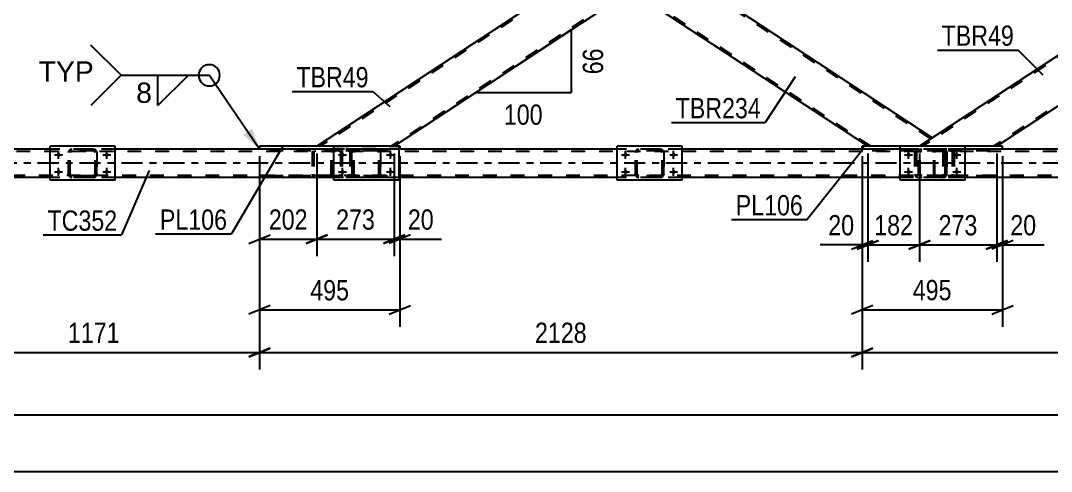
# Model space of a CAD drawing. Header units: millimetres. Extents: x -787 to 402, y -866 to -25.
# Drawn here: x -712.3 to -566.7, y -186.6 to -122.9 of the extents above; entities that cross this region are included whole.
import ezdxf

# ---------------------------------------------------------------- set-up
doc = ezdxf.new("R2010")
doc.units = ezdxf.units.MM
doc.linetypes.add('DXK_LINE_DOT2', pattern=[3.9198, 1.9599, -1.9599])
doc.linetypes.add('DXK_LINE_DOT3', pattern=[5.9187, 2.979, -0.9799, 0.9799, -0.9799])
doc.styles.add('Arial', font='arial.ttf', dxfattribs={"height": 0.2})
doc.styles.add('Arial Narrow', font='ARIALN.TTF', dxfattribs={"height": 0.2})

# ---------------------------------------------------------------- blocks, each defined once
blk = doc.blocks.new('Part-569028579-4536 - 4520')
at = {"color": 7, "linetype": 'DXK_LINE_DOT2'}
for p, q in [((-508.55, -90.46), (-584.87, -140.66)), ((-498.51, -90.46), (-574.82, -140.66)), ((-498.07, -90.46), (-540.93, -118.65)), ((-498.07, -90.46), (-508.99, -90.46)), ((-540.93, -111.47), (-546.38, -115.06)), ((-535.47, -115.06), (-540.93, -118.65)), ((-583.49, -139.47), (-585.3, -140.66)), ((-574.38, -140.66), (-585.3, -140.66))]:
    blk.add_line(p, q, dxfattribs=at)
at = {"color": 2, "linetype": 'Continuous'}
for p, q in [((-508.99, -90.46), (-540.93, -111.47)), ((-498.36, -90.65), (-535.47, -115.06)), ((-583.49, -139.47), (-546.38, -115.06)), ((-540.93, -118.65), (-574.38, -140.66))]:
    blk.add_line(p, q, dxfattribs=at)
blk = doc.blocks.new('Bolt-569028579-16194 - 4520')
at = {"linetype": 'Continuous'}
for points in [[(-586.83, -141.58, -1), (-586.83, -142.14, -1)], [(-580.03, -141.58, -1), (-580.03, -142.14, -1)], [(-586.83, -143.98, -1), (-586.83, -144.54, -1)], [(-580.03, -143.98, -1), (-580.03, -144.54, -1)]]:
    blk.add_hatch(color=1, dxfattribs=at).paths.add_polyline_path(points)
at = {"color": 1, "linetype": 'Continuous'}
for p, q in [((-587.39, -141.86), (-586.27, -141.86)), ((-586.83, -142.42), (-586.83, -141.3)), ((-580.59, -141.86), (-579.47, -141.86)), ((-580.03, -142.42), (-580.03, -141.3)), ((-586.83, -144.82), (-586.83, -143.7)), ((-580.03, -144.82), (-580.03, -143.7)), ((-587.39, -144.26), (-586.27, -144.26)), ((-580.59, -144.26), (-579.47, -144.26))]:
    blk.add_line(p, q, dxfattribs=at)
blk = doc.blocks.new('Part-569028579-4589 - 4520')
at = {"color": 7, "linetype": 'DXK_LINE_DOT2'}
for p, q in [((-582.24, -141.06), (-591.98, -141.06)), ((-585.47, -141.06), (-585.67, -141.09)), ((-582.04, -141.09), (-582.24, -141.06)), ((-582.24, -141.3), (-591.98, -141.3)), ((-585.95, -141.35), (-585.99, -141.54)), ((-585.99, -141.54), (-585.99, -144.58)), ((-585.73, -141.54), (-585.71, -141.44)), ((-585.73, -141.54), (-585.73, -144.58)), ((-585.71, -141.44), (-585.65, -141.37)), ((-585.65, -141.37), (-585.57, -141.31)), ((-585.57, -141.31), (-585.47, -141.3)), ((-582.24, -141.3), (-582.14, -141.31)), ((-582.14, -141.31), (-582.06, -141.37)), ((-582.06, -141.37), (-582, -141.44)), ((-582, -141.44), (-581.98, -141.54)), ((-581.98, -141.54), (-581.98, -144.58)), ((-581.73, -141.54), (-581.77, -141.35)), ((-581.73, -141.54), (-581.73, -144.58)), ((-582.24, -144.82), (-591.98, -144.82)), ((-582.24, -145.06), (-591.98, -145.06)), ((-585.99, -144.58), (-585.95, -144.76)), ((-585.71, -144.67), (-585.73, -144.58)), ((-585.65, -144.75), (-585.71, -144.67)), ((-585.67, -145.02), (-585.47, -145.06)), ((-585.57, -144.8), (-585.65, -144.75)), ((-585.47, -144.82), (-585.57, -144.8)), ((-582.14, -144.8), (-582.24, -144.82)), ((-582.24, -145.06), (-582.04, -145.02)), ((-582.06, -144.75), (-582.14, -144.8)), ((-582, -144.67), (-582.06, -144.75)), ((-581.98, -144.58), (-582, -144.67)), ((-581.77, -144.76), (-581.73, -144.58))]:
    blk.add_line(p, q, dxfattribs=at)
for centre, start, end in [((-585.49, -141.56), 110.7583, 155.68), ((-582.22, -141.56), 24.32, 69.2417), ((-585.49, -144.56), 204.32, 249.2417), ((-582.22, -144.56), 290.7583, 335.68)]:
    blk.add_arc(centre, 0.496, start, end, dxfattribs=at)
blk = doc.blocks.new('Part-569028579-16143 - 4520')
at = {"color": 7, "linetype": 'DXK_LINE_DOT2'}
for p, q in [((-665.13, -141.09), (-664.95, -141.06)), ((-664.95, -141.06), (-665.13, -141.09)), ((-661.91, -141.06), (-664.95, -141.06)), ((-661.91, -141.06), (-661.72, -141.09)), ((-661.72, -141.09), (-661.91, -141.06)), ((-665.43, -141.54), (-665.39, -141.35)), ((-665.39, -141.35), (-665.43, -141.54)), ((-665.43, -144.58), (-665.43, -141.54)), ((-665.43, -141.54), (-665.43, -141.54)), ((-665.43, -144.58), (-665.43, -141.54)), ((-665.19, -141.54), (-665.17, -141.44)), ((-665.17, -141.44), (-665.19, -141.54)), ((-665.19, -144.58), (-665.19, -141.54)), ((-665.19, -141.54), (-665.19, -141.54)), ((-665.19, -144.58), (-665.19, -141.54)), ((-665.17, -141.44), (-665.11, -141.37)), ((-665.11, -141.37), (-665.17, -141.44)), ((-665.11, -141.37), (-665.04, -141.31)), ((-665.04, -141.31), (-665.11, -141.37)), ((-664.95, -141.3), (-665.04, -141.31)), ((-661.91, -141.3), (-664.95, -141.3)), ((-661.91, -141.3), (-661.81, -141.31)), ((-661.81, -141.31), (-661.74, -141.37)), ((-661.74, -141.37), (-661.81, -141.31)), ((-661.74, -141.37), (-661.68, -141.44)), ((-661.68, -141.44), (-661.74, -141.37)), ((-661.68, -141.44), (-661.67, -141.54)), ((-661.67, -141.54), (-661.68, -141.44)), ((-661.67, -144.58), (-661.67, -141.54)), ((-661.67, -141.54), (-661.67, -141.54)), ((-661.67, -144.58), (-661.67, -141.54)), ((-661.46, -141.35), (-661.43, -141.54)), ((-661.43, -141.54), (-661.46, -141.35)), ((-661.43, -144.58), (-661.43, -141.54)), ((-661.43, -141.54), (-661.43, -141.54)), ((-661.43, -141.54), (-661.43, -144.58)), ((-665.43, -144.58), (-665.43, -144.58)), ((-665.39, -144.76), (-665.43, -144.58)), ((-665.43, -144.58), (-665.39, -144.76)), ((-665.19, -144.58), (-665.19, -144.58)), ((-665.17, -144.67), (-665.19, -144.58)), ((-665.19, -144.58), (-665.17, -144.67)), ((-665.11, -144.75), (-665.17, -144.67)), ((-665.17, -144.67), (-665.11, -144.75)), ((-664.95, -145.06), (-665.13, -145.02)), ((-665.13, -145.02), (-664.95, -145.06)), ((-665.04, -144.8), (-665.11, -144.75)), ((-665.11, -144.75), (-665.04, -144.8)), ((-664.95, -144.82), (-665.04, -144.8)), ((-661.91, -144.82), (-664.95, -144.82)), ((-661.91, -145.06), (-664.95, -145.06)), ((-661.81, -144.8), (-661.91, -144.82)), ((-661.72, -145.02), (-661.91, -145.06)), ((-661.91, -145.06), (-661.72, -145.02)), ((-661.74, -144.75), (-661.81, -144.8)), ((-661.81, -144.8), (-661.74, -144.75)), ((-661.68, -144.67), (-661.74, -144.75)), ((-661.74, -144.75), (-661.68, -144.67)), ((-661.67, -144.58), (-661.68, -144.67)), ((-661.68, -144.67), (-661.67, -144.58)), ((-661.67, -144.58), (-661.67, -144.58)), ((-661.43, -144.58), (-661.46, -144.76)), ((-661.46, -144.76), (-661.43, -144.58)), ((-661.43, -144.58), (-661.43, -144.58))]:
    blk.add_line(p, q, dxfattribs=at)
at = {"color": 7, "linetype": 'DXK_LINE_DOT3'}
blk.add_line((-663.43, -143.06), (-663.43, -143.06), dxfattribs=at)
at = {"color": 7, "linetype": 'DXK_LINE_DOT2'}
for centre, start, end in [((-664.95, -141.54), 112.5, 157.5), ((-664.95, -141.54), 112.5, 157.5), ((-661.91, -141.54), 22.5, 67.5), ((-661.91, -141.54), 22.5, 67.5), ((-664.95, -144.58), 202.5, 247.5), ((-664.95, -144.58), 202.5, 247.5), ((-661.91, -144.58), 292.5, 337.5), ((-661.91, -144.58), 292.5, 337.5)]:
    blk.add_arc(centre, 0.48, start, end, dxfattribs=at)
blk = doc.blocks.new('Part-569028579-4607 - 4520')
at = {"color": 2, "linetype": 'Continuous'}
for p, q in [((-620.6, -115.06), (-621.04, -115.34)), ((-583.49, -139.47), (-620.6, -115.06)), ((-626.03, -118.63), (-621.04, -115.34)), ((-626.06, -118.65), (-626.03, -118.63)), ((-592.6, -140.66), (-626.06, -118.65)), ((-583.93, -139.75), (-585.3, -140.66)), ((-583.53, -139.49), (-583.93, -139.75)), ((-583.53, -139.49), (-583.49, -139.47))]:
    blk.add_line(p, q, dxfattribs=at)
at = {"color": 7, "linetype": 'DXK_LINE_DOT2'}
for p, q in [((-583.71, -139.61), (-620.82, -115.2)), ((-625.84, -118.5), (-625.83, -118.49)), ((-592.16, -140.66), (-625.84, -118.5)), ((-583.93, -139.75), (-583.62, -139.55)), ((-585.3, -140.66), (-592.6, -140.66))]:
    blk.add_line(p, q, dxfattribs=at)
blk = doc.blocks.new('Part-569028579-4612 - 4520')
at = {"color": 7, "linetype": 'DXK_LINE_DOT2'}
for p, q in [((-593.68, -90.46), (-670, -140.66)), ((-583.64, -90.46), (-659.96, -140.66)), ((-583.2, -90.46), (-626.06, -118.65)), ((-583.2, -90.46), (-594.12, -90.46)), ((-626.06, -111.47), (-631.52, -115.06)), ((-620.6, -115.06), (-626.06, -118.65)), ((-659.52, -140.66), (-670.44, -140.66))]:
    blk.add_line(p, q, dxfattribs=at)
at = {"color": 2, "linetype": 'Continuous'}
for p, q in [((-594.12, -90.46), (-626.06, -111.47)), ((-583.49, -90.65), (-620.6, -115.06)), ((-670.44, -140.66), (-631.52, -115.06)), ((-626.06, -118.65), (-659.52, -140.66))]:
    blk.add_line(p, q, dxfattribs=at)
blk = doc.blocks.new('Part-569028579-4635 - 4520')
at = {"color": 7, "linetype": 'DXK_LINE_DOT2'}
for p, q in [((-667.37, -141.06), (-677.12, -141.06)), ((-670.61, -141.06), (-670.8, -141.09)), ((-667.18, -141.09), (-667.37, -141.06)), ((-667.37, -141.3), (-677.12, -141.3)), ((-671.09, -141.4), (-671.12, -141.54)), ((-671.12, -141.54), (-671.12, -144.58)), ((-671.08, -141.35), (-671.09, -141.4)), ((-670.86, -141.54), (-670.84, -141.44)), ((-670.86, -141.54), (-670.86, -144.58)), ((-670.84, -141.44), (-670.79, -141.37)), ((-670.79, -141.37), (-670.71, -141.31)), ((-670.71, -141.31), (-670.61, -141.3)), ((-667.37, -141.3), (-667.28, -141.31)), ((-667.28, -141.31), (-667.19, -141.37)), ((-667.19, -141.37), (-667.14, -141.44)), ((-667.14, -141.44), (-667.12, -141.54)), ((-667.12, -141.54), (-667.12, -144.58)), ((-666.86, -141.54), (-666.9, -141.35)), ((-666.86, -141.54), (-666.86, -144.58)), ((-667.37, -144.82), (-677.12, -144.82)), ((-667.37, -145.06), (-677.12, -145.06)), ((-671.12, -144.58), (-671.11, -144.64)), ((-671.11, -144.64), (-671.08, -144.76)), ((-670.84, -144.67), (-670.86, -144.58)), ((-670.79, -144.75), (-670.84, -144.67)), ((-670.8, -145.02), (-670.61, -145.06)), ((-670.71, -144.8), (-670.79, -144.75)), ((-670.61, -144.82), (-670.71, -144.8)), ((-667.28, -144.8), (-667.37, -144.82)), ((-667.37, -145.06), (-667.18, -145.02)), ((-667.19, -144.75), (-667.28, -144.8)), ((-667.14, -144.67), (-667.19, -144.75)), ((-667.12, -144.58), (-667.14, -144.67)), ((-666.9, -144.76), (-666.86, -144.58))]:
    blk.add_line(p, q, dxfattribs=at)
for centre, start, end in [((-667.35, -141.56), 24.32, 69.2417), ((-670.63, -144.56), 204.32, 249.2417), ((-667.35, -144.56), 290.7583, 335.68)]:
    blk.add_arc(centre, 0.496, start, end, dxfattribs=at)
blk = doc.blocks.new('Part-569028579-4695 - 4520')
at = {"color": 7, "linetype": 'DXK_LINE_DOT2'}
for p, q in [((-583.2, -141.2), (-583.25, -141.35)), ((-583.11, -141.09), (-583.2, -141.2)), ((-583, -141.06), (-583.11, -141.09)), ((-575.34, -141.06), (-583, -141.06)), ((-581.73, -141.3), (-581.73, -141.06)), ((-580.72, -141.09), (-580.91, -141.06)), ((-583.25, -141.35), (-583.28, -141.54)), ((-583.28, -144.58), (-583.28, -141.54)), ((-583.14, -141.54), (-583.13, -141.44)), ((-583.14, -144.58), (-583.14, -141.54)), ((-583.13, -141.44), (-583.1, -141.37)), ((-583.1, -141.37), (-583.06, -141.31)), ((-583.06, -141.31), (-583, -141.3)), ((-575.34, -141.3), (-583, -141.3)), ((-580.91, -141.3), (-580.82, -141.31)), ((-580.82, -141.31), (-580.74, -141.37)), ((-580.74, -141.37), (-580.68, -141.44)), ((-580.68, -141.44), (-580.66, -141.54)), ((-580.66, -141.54), (-580.66, -144.58)), ((-580.41, -141.54), (-580.45, -141.35)), ((-580.41, -141.54), (-580.41, -144.58)), ((-583.28, -144.58), (-583.25, -144.76)), ((-583.25, -144.76), (-583.2, -144.92)), ((-583.2, -144.92), (-583.11, -145.02)), ((-583.13, -144.67), (-583.14, -144.58)), ((-583.1, -144.75), (-583.13, -144.67)), ((-583.11, -145.02), (-583, -145.06)), ((-583.06, -144.8), (-583.1, -144.75)), ((-583, -144.82), (-583.06, -144.8)), ((-575.34, -144.82), (-583, -144.82)), ((-575.34, -145.06), (-583, -145.06)), ((-581.73, -145.06), (-581.73, -144.82)), ((-580.82, -144.8), (-580.91, -144.82)), ((-580.91, -145.06), (-580.72, -145.02)), ((-580.74, -144.75), (-580.82, -144.8)), ((-580.68, -144.67), (-580.74, -144.75)), ((-580.66, -144.58), (-580.68, -144.67)), ((-580.45, -144.76), (-580.41, -144.58))]:
    blk.add_line(p, q, dxfattribs=at)
for centre, start, end in [((-580.9, -141.55), 23.8494, 68.8059), ((-580.9, -144.56), 291.1941, 336.1506)]:
    blk.add_arc(centre, 0.492, start, end, dxfattribs=at)
blk = doc.blocks.new('Part-569028579-4696 - 4520')
at = {"color": 7, "linetype": 'DXK_LINE_DOT2'}
for p, q in [((-668.33, -141.2), (-668.39, -141.35)), ((-668.24, -141.09), (-668.33, -141.2)), ((-668.14, -141.06), (-668.24, -141.09)), ((-660.47, -141.06), (-668.14, -141.06)), ((-666.86, -141.3), (-666.86, -141.06)), ((-665.85, -141.09), (-666.05, -141.06)), ((-668.39, -141.35), (-668.41, -141.54)), ((-668.41, -144.58), (-668.41, -141.54)), ((-668.27, -141.54), (-668.26, -141.44)), ((-668.27, -144.58), (-668.27, -141.54)), ((-668.26, -141.44), (-668.23, -141.37)), ((-668.23, -141.37), (-668.19, -141.31)), ((-668.19, -141.31), (-668.14, -141.3)), ((-660.47, -141.3), (-668.14, -141.3)), ((-666.05, -141.3), (-665.95, -141.31)), ((-665.95, -141.31), (-665.87, -141.37)), ((-665.87, -141.37), (-665.82, -141.44)), ((-665.82, -141.44), (-665.8, -141.54)), ((-665.8, -141.54), (-665.8, -144.58)), ((-665.54, -141.54), (-665.58, -141.35)), ((-665.54, -141.54), (-665.54, -144.58)), ((-668.41, -144.58), (-668.39, -144.76)), ((-668.39, -144.76), (-668.33, -144.92)), ((-668.33, -144.92), (-668.24, -145.02)), ((-668.26, -144.67), (-668.27, -144.58)), ((-668.23, -144.75), (-668.26, -144.67)), ((-668.24, -145.02), (-668.14, -145.06)), ((-668.19, -144.8), (-668.23, -144.75)), ((-668.14, -144.82), (-668.19, -144.8)), ((-660.47, -144.82), (-668.14, -144.82)), ((-660.47, -145.06), (-668.14, -145.06)), ((-666.86, -145.06), (-666.86, -144.82)), ((-665.95, -144.8), (-666.05, -144.82)), ((-666.05, -145.06), (-665.85, -145.02)), ((-665.87, -144.75), (-665.95, -144.8)), ((-665.82, -144.67), (-665.87, -144.75)), ((-665.8, -144.58), (-665.82, -144.67)), ((-665.58, -144.76), (-665.54, -144.58))]:
    blk.add_line(p, q, dxfattribs=at)
for centre, start, end in [((-666.03, -141.55), 23.8494, 68.8059), ((-666.03, -144.56), 291.1941, 336.1506)]:
    blk.add_arc(centre, 0.492, start, end, dxfattribs=at)
blk = doc.blocks.new('Part-569028579-4752 - 4520')
at = {"color": 2, "linetype": 'Continuous'}
for p, q in [((-593.4, -141.06), (-593.4, -140.66)), ((-593.4, -140.66), (-593.4, -140.66)), ((-588.03, -140.66), (-593.4, -140.66)), ((-593.4, -141.06), (-593.4, -141.06)), ((-588.03, -141.06), (-593.4, -141.06)), ((-573.58, -140.66), (-578.83, -140.66)), ((-573.58, -141.06), (-578.83, -141.06)), ((-573.58, -141.06), (-573.58, -140.66))]:
    blk.add_line(p, q, dxfattribs=at)
at = {"color": 7, "linetype": 'DXK_LINE_DOT2'}
for p, q in [((-593.4, -140.66), (-593.4, -141.06)), ((-593.4, -140.66), (-593.4, -140.66)), ((-593.4, -141.06), (-593.4, -141.06)), ((-574.38, -140.66), (-588.03, -140.66)), ((-578.83, -141.06), (-588.03, -141.06)), ((-573.58, -141.06), (-573.58, -140.66))]:
    blk.add_line(p, q, dxfattribs=at)
blk = doc.blocks.new('Part-569028579-4753 - 4520')
at = {"color": 2, "linetype": 'Continuous'}
for p, q in [((-678.54, -141.06), (-678.54, -140.66)), ((-678.54, -140.66), (-678.54, -140.66)), ((-668.03, -140.66), (-678.54, -140.66)), ((-678.54, -141.06), (-678.54, -141.06)), ((-668.03, -141.06), (-678.54, -141.06)), ((-658.72, -140.66), (-658.83, -140.66)), ((-658.72, -141.06), (-658.83, -141.06)), ((-658.72, -141.06), (-658.72, -140.66))]:
    blk.add_line(p, q, dxfattribs=at)
at = {"color": 7, "linetype": 'DXK_LINE_DOT2'}
for p, q in [((-678.54, -140.66), (-678.54, -141.06)), ((-678.54, -140.66), (-678.54, -140.66)), ((-678.54, -141.06), (-678.54, -141.06)), ((-658.83, -140.66), (-668.03, -140.66)), ((-668.03, -140.66), (-658.72, -140.66)), ((-658.83, -141.06), (-668.03, -141.06)), ((-658.72, -140.66), (-658.72, -141.06))]:
    blk.add_line(p, q, dxfattribs=at)
blk = doc.blocks.new('Part-569028579-4857 - 4520')
at = {"color": 2, "linetype": 'Continuous'}
for p, q in [((-708.13, -141.06), (-715.66, -141.06)), ((-678.54, -141.06), (-698.93, -141.06)), ((-628.03, -141.06), (-658.72, -141.06)), ((-593.4, -141.06), (-618.83, -141.06)), ((-548.03, -141.06), (-573.58, -141.06)), ((-708.13, -145.06), (-715.66, -145.06)), ((-668.03, -145.06), (-698.93, -145.06)), ((-628.03, -145.06), (-658.83, -145.06)), ((-588.03, -145.06), (-618.83, -145.06)), ((-548.03, -145.06), (-578.83, -145.06))]:
    blk.add_line(p, q, dxfattribs=at)
at = {"color": 7, "linetype": 'DXK_LINE_DOT2'}
for p, q in [((-698.93, -141.06), (-708.13, -141.06)), ((-658.72, -141.06), (-678.54, -141.06)), ((-618.83, -141.06), (-628.03, -141.06)), ((-573.58, -141.06), (-593.4, -141.06)), ((-126.88, -141.38), (-725.39, -141.38)), ((-725.39, -144.74), (-126.88, -144.74)), ((-698.93, -145.06), (-708.13, -145.06)), ((-658.83, -145.06), (-668.03, -145.06)), ((-618.83, -145.06), (-628.03, -145.06)), ((-578.83, -145.06), (-588.03, -145.06))]:
    blk.add_line(p, q, dxfattribs=at)
at = {"color": 7, "linetype": 'DXK_LINE_DOT3'}
blk.add_line((-126.88, -143.06), (-725.39, -143.06), dxfattribs=at)
blk = doc.blocks.new('Part-569028579-16136 - 4520')
at = {"color": 7, "linetype": 'DXK_LINE_DOT2'}
for p, q in [((-585.13, -141.09), (-584.95, -141.06)), ((-584.95, -141.06), (-585.13, -141.09)), ((-581.91, -141.06), (-584.95, -141.06)), ((-581.91, -141.06), (-581.72, -141.09)), ((-581.72, -141.09), (-581.91, -141.06)), ((-585.43, -141.54), (-585.39, -141.35)), ((-585.39, -141.35), (-585.43, -141.54)), ((-585.43, -144.58), (-585.43, -141.54)), ((-585.43, -141.54), (-585.43, -141.54)), ((-585.43, -144.58), (-585.43, -141.54)), ((-585.19, -141.54), (-585.17, -141.44)), ((-585.17, -141.44), (-585.19, -141.54)), ((-585.19, -144.58), (-585.19, -141.54)), ((-585.19, -141.54), (-585.19, -141.54)), ((-585.19, -144.58), (-585.19, -141.54)), ((-585.17, -141.44), (-585.12, -141.37)), ((-585.12, -141.37), (-585.17, -141.44)), ((-585.12, -141.37), (-585.04, -141.31)), ((-585.04, -141.31), (-585.12, -141.37)), ((-584.95, -141.3), (-585.04, -141.31)), ((-581.91, -141.3), (-584.95, -141.3)), ((-581.91, -141.3), (-581.82, -141.31)), ((-581.82, -141.31), (-581.74, -141.37)), ((-581.74, -141.37), (-581.82, -141.31)), ((-581.74, -141.37), (-581.69, -141.44)), ((-581.69, -141.44), (-581.74, -141.37)), ((-581.69, -141.44), (-581.67, -141.54)), ((-581.67, -141.54), (-581.69, -141.44)), ((-581.67, -144.58), (-581.67, -141.54)), ((-581.67, -141.54), (-581.67, -141.54)), ((-581.67, -144.58), (-581.67, -141.54)), ((-581.46, -141.35), (-581.43, -141.54)), ((-581.43, -141.54), (-581.46, -141.35)), ((-581.43, -144.58), (-581.43, -141.54)), ((-581.43, -141.54), (-581.43, -141.54)), ((-581.43, -141.54), (-581.43, -144.58)), ((-585.43, -144.58), (-585.43, -144.58)), ((-585.39, -144.76), (-585.43, -144.58)), ((-585.43, -144.58), (-585.39, -144.76)), ((-585.19, -144.58), (-585.19, -144.58)), ((-585.17, -144.67), (-585.19, -144.58)), ((-585.19, -144.58), (-585.17, -144.67)), ((-585.12, -144.75), (-585.17, -144.67)), ((-585.17, -144.67), (-585.12, -144.75)), ((-584.95, -145.06), (-585.13, -145.02)), ((-585.13, -145.02), (-584.95, -145.06)), ((-585.04, -144.8), (-585.12, -144.75)), ((-585.12, -144.75), (-585.04, -144.8)), ((-584.95, -144.82), (-585.04, -144.8)), ((-581.91, -144.82), (-584.95, -144.82)), ((-581.91, -145.06), (-584.95, -145.06)), ((-581.82, -144.8), (-581.91, -144.82)), ((-581.72, -145.02), (-581.91, -145.06)), ((-581.91, -145.06), (-581.72, -145.02)), ((-581.74, -144.75), (-581.82, -144.8)), ((-581.82, -144.8), (-581.74, -144.75)), ((-581.69, -144.67), (-581.74, -144.75)), ((-581.74, -144.75), (-581.69, -144.67)), ((-581.67, -144.58), (-581.69, -144.67)), ((-581.69, -144.67), (-581.67, -144.58)), ((-581.67, -144.58), (-581.67, -144.58)), ((-581.43, -144.58), (-581.46, -144.76)), ((-581.46, -144.76), (-581.43, -144.58)), ((-581.43, -144.58), (-581.43, -144.58))]:
    blk.add_line(p, q, dxfattribs=at)
at = {"color": 7, "linetype": 'DXK_LINE_DOT3'}
blk.add_line((-583.43, -143.06), (-583.43, -143.06), dxfattribs=at)
at = {"color": 7, "linetype": 'DXK_LINE_DOT2'}
for centre, start, end in [((-584.95, -141.54), 112.5, 157.5), ((-584.95, -141.54), 112.5, 157.5), ((-581.91, -141.54), 22.5, 67.5), ((-581.91, -141.54), 22.5, 67.5), ((-584.95, -144.58), 202.5, 247.5), ((-584.95, -144.58), 202.5, 247.5), ((-581.91, -144.58), 292.5, 337.5), ((-581.91, -144.58), 292.5, 337.5)]:
    blk.add_arc(centre, 0.48, start, end, dxfattribs=at)
blk = doc.blocks.new('Part-569028579-16137 - 4520')
at = {"color": 2, "linetype": 'Continuous'}
for p, q in [((-578.83, -140.66), (-588.03, -140.66)), ((-588.03, -145.46), (-588.03, -140.66)), ((-578.83, -145.46), (-578.83, -140.66)), ((-578.83, -145.46), (-588.03, -145.46))]:
    blk.add_line(p, q, dxfattribs=at)
blk = doc.blocks.new('Part-569028579-16139 - 4520')
at = {"color": 7, "linetype": 'DXK_LINE_DOT2'}
for p, q in [((-625.13, -141.09), (-624.95, -141.06)), ((-624.95, -141.06), (-625.13, -141.09)), ((-621.91, -141.06), (-624.95, -141.06)), ((-621.91, -141.06), (-621.72, -141.09)), ((-621.72, -141.09), (-621.91, -141.06)), ((-625.43, -141.54), (-625.39, -141.35)), ((-625.39, -141.35), (-625.43, -141.54)), ((-625.43, -144.58), (-625.43, -141.54)), ((-625.43, -141.54), (-625.43, -141.54)), ((-625.43, -144.58), (-625.43, -141.54)), ((-625.19, -141.54), (-625.17, -141.44)), ((-625.17, -141.44), (-625.19, -141.54)), ((-625.19, -144.58), (-625.19, -141.54)), ((-625.19, -141.54), (-625.19, -141.54)), ((-625.19, -144.58), (-625.19, -141.54)), ((-625.17, -141.44), (-625.12, -141.37)), ((-625.12, -141.37), (-625.17, -141.44)), ((-625.12, -141.37), (-625.04, -141.31)), ((-625.04, -141.31), (-625.12, -141.37)), ((-624.95, -141.3), (-625.04, -141.31)), ((-621.91, -141.3), (-624.95, -141.3)), ((-621.91, -141.3), (-621.82, -141.31)), ((-621.82, -141.31), (-621.74, -141.37)), ((-621.74, -141.37), (-621.82, -141.31)), ((-621.74, -141.37), (-621.69, -141.44)), ((-621.69, -141.44), (-621.74, -141.37)), ((-621.69, -141.44), (-621.67, -141.54)), ((-621.67, -141.54), (-621.69, -141.44)), ((-621.67, -144.58), (-621.67, -141.54)), ((-621.67, -141.54), (-621.67, -141.54)), ((-621.67, -144.58), (-621.67, -141.54)), ((-621.46, -141.35), (-621.43, -141.54)), ((-621.43, -141.54), (-621.46, -141.35)), ((-621.43, -144.58), (-621.43, -141.54)), ((-621.43, -141.54), (-621.43, -141.54)), ((-621.43, -141.54), (-621.43, -144.58)), ((-625.43, -144.58), (-625.43, -144.58)), ((-625.39, -144.76), (-625.43, -144.58)), ((-625.43, -144.58), (-625.39, -144.76)), ((-625.19, -144.58), (-625.19, -144.58)), ((-625.17, -144.67), (-625.19, -144.58)), ((-625.19, -144.58), (-625.17, -144.67)), ((-625.12, -144.75), (-625.17, -144.67)), ((-625.17, -144.67), (-625.12, -144.75)), ((-624.95, -145.06), (-625.13, -145.02)), ((-625.13, -145.02), (-624.95, -145.06)), ((-625.04, -144.8), (-625.12, -144.75)), ((-625.12, -144.75), (-625.04, -144.8)), ((-624.95, -144.82), (-625.04, -144.8)), ((-621.91, -144.82), (-624.95, -144.82)), ((-621.91, -145.06), (-624.95, -145.06)), ((-621.82, -144.8), (-621.91, -144.82)), ((-621.72, -145.02), (-621.91, -145.06)), ((-621.91, -145.06), (-621.72, -145.02)), ((-621.74, -144.75), (-621.82, -144.8)), ((-621.82, -144.8), (-621.74, -144.75)), ((-621.69, -144.67), (-621.74, -144.75)), ((-621.74, -144.75), (-621.69, -144.67)), ((-621.67, -144.58), (-621.69, -144.67)), ((-621.69, -144.67), (-621.67, -144.58)), ((-621.67, -144.58), (-621.67, -144.58)), ((-621.43, -144.58), (-621.46, -144.76)), ((-621.46, -144.76), (-621.43, -144.58)), ((-621.43, -144.58), (-621.43, -144.58))]:
    blk.add_line(p, q, dxfattribs=at)
at = {"color": 7, "linetype": 'DXK_LINE_DOT3'}
blk.add_line((-623.43, -143.06), (-623.43, -143.06), dxfattribs=at)
at = {"color": 7, "linetype": 'DXK_LINE_DOT2'}
for centre, start, end in [((-624.95, -141.54), 112.5, 157.5), ((-624.95, -141.54), 112.5, 157.5), ((-621.91, -141.54), 22.5, 67.5), ((-621.91, -141.54), 22.5, 67.5), ((-624.95, -144.58), 202.5, 247.5), ((-624.95, -144.58), 202.5, 247.5), ((-621.91, -144.58), 292.5, 337.5), ((-621.91, -144.58), 292.5, 337.5)]:
    blk.add_arc(centre, 0.48, start, end, dxfattribs=at)
blk = doc.blocks.new('Part-569028579-16140 - 4520')
at = {"color": 2, "linetype": 'Continuous'}
for p, q in [((-618.83, -140.66), (-628.03, -140.66)), ((-628.03, -145.46), (-628.03, -140.66)), ((-618.83, -145.46), (-618.83, -140.66)), ((-618.83, -145.46), (-628.03, -145.46))]:
    blk.add_line(p, q, dxfattribs=at)
blk = doc.blocks.new('Part-569028579-16144 - 4520')
at = {"color": 2, "linetype": 'Continuous'}
for p, q in [((-658.83, -140.66), (-668.03, -140.66)), ((-668.03, -145.46), (-668.03, -140.66)), ((-658.83, -145.46), (-658.83, -140.66)), ((-658.83, -145.46), (-668.03, -145.46))]:
    blk.add_line(p, q, dxfattribs=at)
blk = doc.blocks.new('Part-569028579-16147 - 4520')
at = {"color": 7, "linetype": 'DXK_LINE_DOT2'}
for p, q in [((-705.23, -141.09), (-705.05, -141.06)), ((-705.05, -141.06), (-705.23, -141.09)), ((-702.01, -141.06), (-705.05, -141.06)), ((-702.01, -141.06), (-701.82, -141.09)), ((-701.82, -141.09), (-702.01, -141.06)), ((-705.53, -141.54), (-705.49, -141.35)), ((-705.49, -141.35), (-705.53, -141.54)), ((-705.53, -144.58), (-705.53, -141.54)), ((-705.53, -141.54), (-705.53, -141.54)), ((-705.53, -144.58), (-705.53, -141.54)), ((-705.29, -141.54), (-705.27, -141.44)), ((-705.27, -141.44), (-705.29, -141.54)), ((-705.29, -144.58), (-705.29, -141.54)), ((-705.29, -141.54), (-705.29, -141.54)), ((-705.29, -144.58), (-705.29, -141.54)), ((-705.27, -141.44), (-705.22, -141.37)), ((-705.22, -141.37), (-705.27, -141.44)), ((-705.22, -141.37), (-705.14, -141.31)), ((-705.14, -141.31), (-705.22, -141.37)), ((-705.05, -141.3), (-705.14, -141.31)), ((-702.01, -141.3), (-705.05, -141.3)), ((-702.01, -141.3), (-701.92, -141.31)), ((-701.92, -141.31), (-701.84, -141.37)), ((-701.84, -141.37), (-701.92, -141.31)), ((-701.84, -141.37), (-701.79, -141.44)), ((-701.79, -141.44), (-701.84, -141.37)), ((-701.79, -141.44), (-701.77, -141.54)), ((-701.77, -141.54), (-701.79, -141.44)), ((-701.77, -144.58), (-701.77, -141.54)), ((-701.77, -141.54), (-701.77, -141.54)), ((-701.77, -144.58), (-701.77, -141.54)), ((-701.57, -141.35), (-701.53, -141.54)), ((-701.53, -141.54), (-701.57, -141.35)), ((-701.53, -144.58), (-701.53, -141.54)), ((-701.53, -141.54), (-701.53, -141.54)), ((-701.53, -141.54), (-701.53, -144.58)), ((-705.53, -144.58), (-705.53, -144.58)), ((-705.49, -144.76), (-705.53, -144.58)), ((-705.53, -144.58), (-705.49, -144.76)), ((-705.29, -144.58), (-705.29, -144.58)), ((-705.27, -144.67), (-705.29, -144.58)), ((-705.29, -144.58), (-705.27, -144.67)), ((-705.22, -144.75), (-705.27, -144.67)), ((-705.27, -144.67), (-705.22, -144.75)), ((-705.05, -145.06), (-705.23, -145.02)), ((-705.23, -145.02), (-705.05, -145.06)), ((-705.14, -144.8), (-705.22, -144.75)), ((-705.22, -144.75), (-705.14, -144.8)), ((-705.05, -144.82), (-705.14, -144.8)), ((-702.01, -144.82), (-705.05, -144.82)), ((-702.01, -145.06), (-705.05, -145.06)), ((-701.92, -144.8), (-702.01, -144.82)), ((-701.82, -145.02), (-702.01, -145.06)), ((-702.01, -145.06), (-701.82, -145.02)), ((-701.84, -144.75), (-701.92, -144.8)), ((-701.92, -144.8), (-701.84, -144.75)), ((-701.79, -144.67), (-701.84, -144.75)), ((-701.84, -144.75), (-701.79, -144.67)), ((-701.77, -144.58), (-701.79, -144.67)), ((-701.79, -144.67), (-701.77, -144.58)), ((-701.77, -144.58), (-701.77, -144.58)), ((-701.53, -144.58), (-701.57, -144.76)), ((-701.57, -144.76), (-701.53, -144.58)), ((-701.53, -144.58), (-701.53, -144.58))]:
    blk.add_line(p, q, dxfattribs=at)
at = {"color": 7, "linetype": 'DXK_LINE_DOT3'}
blk.add_line((-703.53, -143.06), (-703.53, -143.06), dxfattribs=at)
at = {"color": 7, "linetype": 'DXK_LINE_DOT2'}
for centre, start, end in [((-705.05, -141.54), 112.5, 157.5), ((-705.05, -141.54), 112.5, 157.5), ((-702.01, -141.54), 22.5, 67.5), ((-702.01, -141.54), 22.5, 67.5), ((-705.05, -144.58), 202.5, 247.5), ((-705.05, -144.58), 202.5, 247.5), ((-702.01, -144.58), 292.5, 337.5), ((-702.01, -144.58), 292.5, 337.5)]:
    blk.add_arc(centre, 0.48, start, end, dxfattribs=at)
blk = doc.blocks.new('Part-569028579-16148 - 4520')
at = {"color": 2, "linetype": 'Continuous'}
for p, q in [((-698.93, -140.66), (-708.13, -140.66)), ((-708.13, -145.46), (-708.13, -140.66)), ((-698.93, -145.46), (-698.93, -140.66)), ((-698.93, -145.46), (-708.13, -145.46))]:
    blk.add_line(p, q, dxfattribs=at)
blk = doc.blocks.new('Bolt-569028579-16196 - 4520')
at = {"linetype": 'Continuous'}
for points in [[(-626.83, -141.58, -1), (-626.83, -142.14, -1)], [(-620.03, -141.58, -1), (-620.03, -142.14, -1)], [(-626.83, -143.98, -1), (-626.83, -144.54, -1)], [(-620.03, -143.98, -1), (-620.03, -144.54, -1)]]:
    blk.add_hatch(color=1, dxfattribs=at).paths.add_polyline_path(points)
at = {"color": 1, "linetype": 'Continuous'}
for p, q in [((-627.39, -141.86), (-626.27, -141.86)), ((-626.83, -142.42), (-626.83, -141.3)), ((-620.59, -141.86), (-619.47, -141.86)), ((-620.03, -142.42), (-620.03, -141.3)), ((-626.83, -144.82), (-626.83, -143.7)), ((-620.03, -144.82), (-620.03, -143.7)), ((-627.39, -144.26), (-626.27, -144.26)), ((-620.59, -144.26), (-619.47, -144.26))]:
    blk.add_line(p, q, dxfattribs=at)
blk = doc.blocks.new('Bolt-569028579-16198 - 4520')
at = {"linetype": 'Continuous'}
for points in [[(-666.83, -141.58, -1), (-666.83, -142.14, -1)], [(-660.03, -141.58, -1), (-660.03, -142.14, -1)], [(-666.83, -143.98, -1), (-666.83, -144.54, -1)], [(-660.03, -143.98, -1), (-660.03, -144.54, -1)]]:
    blk.add_hatch(color=1, dxfattribs=at).paths.add_polyline_path(points)
at = {"color": 1, "linetype": 'Continuous'}
for p, q in [((-667.39, -141.86), (-666.27, -141.86)), ((-666.83, -142.42), (-666.83, -141.3)), ((-660.59, -141.86), (-659.47, -141.86)), ((-660.03, -142.42), (-660.03, -141.3)), ((-666.83, -144.82), (-666.83, -143.7)), ((-660.03, -144.82), (-660.03, -143.7)), ((-667.39, -144.26), (-666.27, -144.26)), ((-660.59, -144.26), (-659.47, -144.26))]:
    blk.add_line(p, q, dxfattribs=at)
blk = doc.blocks.new('Bolt-569028579-16199 - 4520')
at = {"linetype": 'Continuous'}
for points in [[(-706.93, -141.58, -1), (-706.93, -142.14, -1)], [(-700.13, -141.58, -1), (-700.13, -142.14, -1)], [(-706.93, -143.98, -1), (-706.93, -144.54, -1)], [(-700.13, -143.98, -1), (-700.13, -144.54, -1)]]:
    blk.add_hatch(color=1, dxfattribs=at).paths.add_polyline_path(points)
at = {"color": 1, "linetype": 'Continuous'}
for p, q in [((-707.49, -141.86), (-706.37, -141.86)), ((-706.93, -142.42), (-706.93, -141.3)), ((-700.69, -141.86), (-699.57, -141.86)), ((-700.13, -142.42), (-700.13, -141.3)), ((-706.93, -144.82), (-706.93, -143.7)), ((-700.13, -144.82), (-700.13, -143.7)), ((-707.49, -144.26), (-706.37, -144.26)), ((-700.69, -144.26), (-699.57, -144.26))]:
    blk.add_line(p, q, dxfattribs=at)
blk = doc.blocks.new('StraightDimension-569028579-64008 - 4520')
at = {"color": 7, "linetype": 'Continuous'}
for p, q in [((-593.4, -142.06), (-593.4, -156.99)), ((-592.6, -141.66), (-592.6, -156.99)), ((-594.9, -155.19), (-591.9, -153.99)), ((-591.1, -153.99), (-594.1, -155.19)), ((-593.4, -154.59), (-599.31, -154.59)), ((-593.4, -154.59), (-599.31, -154.59)), ((-593.4, -154.59), (-592.6, -154.59))]:
    blk.add_line(p, q, dxfattribs=at)
at = {"color": 0}
blk.add_wipeout([(-593.93, -153.84), (-593.93, -149.64), (-598.78, -149.64), (-598.78, -153.84)], dxfattribs=at)
at = {"color": 3, "style": 'Arial Narrow'}
blk.add_text('20', height=2.863, dxfattribs=at).set_placement((-598.18, -153.24))
blk = doc.blocks.new('StraightDimension-569028579-63169 - 4520')
at = {"color": 7, "linetype": 'Continuous'}
for p, q in [((-593.4, -142.06), (-593.4, -172.19)), ((-508.27, -142.06), (-508.27, -172.19)), ((-591.9, -169.19), (-594.9, -170.39)), ((-593.4, -169.79), (-508.27, -169.79)), ((-509.77, -170.39), (-506.77, -169.19))]:
    blk.add_line(p, q, dxfattribs=at)
at = {"color": 0}
blk.add_wipeout([(-546.58, -169.04), (-546.58, -164.84), (-555.09, -164.84), (-555.09, -169.04)], dxfattribs=at)
at = {"color": 3, "style": 'Arial Narrow'}
blk.add_text('2128', height=2.863, dxfattribs=at).set_placement((-554.49, -168.44))
blk = doc.blocks.new('StraightDimension-569028579-61938 - 4520')
at = {"color": 7, "linetype": 'Continuous'}
blk.add_line((-726.03, -186.6), (-90.59, -186.6), dxfattribs=at)
blk = doc.blocks.new('StraightDimension-569028579-59625 - 4520')
at = {"color": 7, "linetype": 'Continuous'}
for p, q in [((-711.41, -91.06), (-711.41, -118.94)), ((-725.39, -140.06), (-725.39, -113.69)), ((-723.89, -115.94), (-726.89, -117.14)), ((-712.91, -117.14), (-709.91, -115.94)), ((-725.39, -116.54), (-711.41, -116.54))]:
    blk.add_line(p, q, dxfattribs=at)
at = {"color": 0}
blk.add_wipeout([(-715.06, -115.79), (-715.06, -111.59), (-721.74, -111.59), (-721.74, -115.79)], dxfattribs=at)
at = {"color": 3, "style": 'Arial Narrow'}
blk.add_text('349', height=2.863, dxfattribs=at).set_placement((-721.14, -115.19))
blk = doc.blocks.new('StraightDimension-569028579-64005 - 4520')
at = {"color": 7, "linetype": 'Continuous'}
for p, q in [((-574.38, -141.66), (-574.38, -156.99)), ((-573.58, -142.06), (-573.58, -156.99)), ((-575.88, -155.19), (-572.88, -153.99)), ((-572.08, -153.99), (-575.08, -155.19)), ((-574.38, -154.59), (-573.58, -154.59)), ((-573.58, -154.59), (-567.68, -154.59)), ((-573.58, -154.59), (-567.68, -154.59))]:
    blk.add_line(p, q, dxfattribs=at)
at = {"color": 0}
blk.add_wipeout([(-568.2, -153.84), (-568.2, -149.64), (-573.06, -149.64), (-573.06, -153.84)], dxfattribs=at)
at = {"color": 3, "style": 'Arial Narrow'}
blk.add_text('20', height=2.863, dxfattribs=at).set_placement((-572.46, -153.24))
blk = doc.blocks.new('StraightDimension-569028579-64006 - 4520')
at = {"color": 7, "linetype": 'Continuous'}
for p, q in [((-585.3, -141.66), (-585.3, -156.99)), ((-574.38, -141.66), (-574.38, -156.99)), ((-586.8, -155.19), (-583.8, -153.99)), ((-572.88, -153.99), (-575.88, -155.19)), ((-585.3, -154.59), (-574.38, -154.59))]:
    blk.add_line(p, q, dxfattribs=at)
at = {"color": 0}
blk.add_wipeout([(-576.5, -153.84), (-576.5, -149.64), (-583.19, -149.64), (-583.19, -153.84)], dxfattribs=at)
at = {"color": 3, "style": 'Arial Narrow'}
blk.add_text('273', height=2.863, dxfattribs=at).set_placement((-582.59, -153.24))
blk = doc.blocks.new('StraightDimension-569028579-62101 - 4520')
at = {"color": 7, "linetype": 'Continuous'}
for p, q in [((-670.44, -141.66), (-670.44, -156.19)), ((-659.52, -141.66), (-659.52, -156.19)), ((-671.94, -154.39), (-668.94, -153.19)), ((-670.44, -153.79), (-659.52, -153.79)), ((-658.02, -153.19), (-661.02, -154.39))]:
    blk.add_line(p, q, dxfattribs=at)
at = {"color": 0}
blk.add_wipeout([(-661.64, -153.04), (-661.64, -148.84), (-668.32, -148.84), (-668.32, -153.04)], dxfattribs=at)
at = {"color": 3, "style": 'Arial Narrow'}
blk.add_text('273', height=2.863, dxfattribs=at).set_placement((-667.72, -152.44))
blk = doc.blocks.new('StraightDimension-569028579-63171 - 4520')
at = {"color": 7, "linetype": 'Continuous'}
for p, q in [((-678.54, -142.06), (-678.54, -172.19)), ((-725.39, -150.56), (-725.39, -172.19)), ((-723.89, -169.19), (-726.89, -170.39)), ((-725.39, -169.79), (-678.54, -169.79)), ((-680.04, -170.39), (-677.04, -169.19))]:
    blk.add_line(p, q, dxfattribs=at)
at = {"color": 0}
blk.add_wipeout([(-697.71, -169.04), (-697.71, -164.84), (-706.22, -164.84), (-706.22, -169.04)], dxfattribs=at)
at = {"color": 3, "style": 'Arial Narrow'}
blk.add_text('1171', height=2.863, dxfattribs=at).set_placement((-705.62, -168.44))
blk = doc.blocks.new('StraightDimension-569028579-61472 - 4520')
at = {"color": 7, "linetype": 'Continuous'}
blk.add_line((-725.39, -178.63), (-91.23, -178.63), dxfattribs=at)
blk = doc.blocks.new('StraightDimension-569028579-62100 - 4520')
at = {"color": 7, "linetype": 'Continuous'}
for p, q in [((-659.52, -141.66), (-659.52, -156.19)), ((-658.72, -142.06), (-658.72, -156.19)), ((-661.02, -154.39), (-658.02, -153.19)), ((-657.22, -153.19), (-660.22, -154.39)), ((-659.52, -153.79), (-658.72, -153.79)), ((-658.72, -153.79), (-652.81, -153.79)), ((-658.72, -153.79), (-652.81, -153.79))]:
    blk.add_line(p, q, dxfattribs=at)
at = {"color": 0}
blk.add_wipeout([(-653.34, -153.04), (-653.34, -148.84), (-658.19, -148.84), (-658.19, -153.04)], dxfattribs=at)
at = {"color": 3, "style": 'Arial Narrow'}
blk.add_text('20', height=2.863, dxfattribs=at).set_placement((-657.59, -152.44))
blk = doc.blocks.new('StraightDimension-569028579-62102 - 4520')
at = {"color": 7, "linetype": 'Continuous'}
for p, q in [((-678.54, -142.06), (-678.54, -156.19)), ((-670.44, -141.66), (-670.44, -156.19)), ((-680.04, -154.39), (-677.04, -153.19)), ((-678.54, -153.79), (-670.44, -153.79)), ((-668.94, -153.19), (-671.94, -154.39))]:
    blk.add_line(p, q, dxfattribs=at)
at = {"color": 0}
blk.add_wipeout([(-671.14, -153.04), (-671.14, -148.84), (-677.83, -148.84), (-677.83, -153.04)], dxfattribs=at)
at = {"color": 3, "style": 'Arial Narrow'}
blk.add_text('202', height=2.863, dxfattribs=at).set_placement((-677.23, -152.44))
blk = doc.blocks.new('StraightDimension-569028579-62127 - 4520')
at = {"color": 7, "linetype": 'Continuous'}
for p, q in [((-678.54, -142.06), (-678.54, -166.18)), ((-658.72, -142.06), (-658.72, -166.18)), ((-677.04, -163.18), (-680.04, -164.38)), ((-678.54, -163.78), (-658.72, -163.78)), ((-660.22, -164.38), (-657.22, -163.18))]:
    blk.add_line(p, q, dxfattribs=at)
at = {"color": 0}
blk.add_wipeout([(-665.29, -163.03), (-665.29, -158.83), (-671.97, -158.83), (-671.97, -163.03)], dxfattribs=at)
at = {"color": 3, "style": 'Arial Narrow'}
blk.add_text('495', height=2.863, dxfattribs=at).set_placement((-671.37, -162.43))
blk = doc.blocks.new('StraightDimension-569028579-63170 - 4520')
at = {"color": 7, "linetype": 'Continuous'}
for p, q in [((-678.54, -142.06), (-678.54, -172.19)), ((-593.4, -142.06), (-593.4, -172.19)), ((-677.04, -169.19), (-680.04, -170.39)), ((-678.54, -169.79), (-593.4, -169.79)), ((-594.9, -170.39), (-591.9, -169.19))]:
    blk.add_line(p, q, dxfattribs=at)
at = {"color": 0}
blk.add_wipeout([(-631.71, -169.04), (-631.71, -164.84), (-640.22, -164.84), (-640.22, -169.04)], dxfattribs=at)
at = {"color": 3, "style": 'Arial Narrow'}
blk.add_text('2128', height=2.863, dxfattribs=at).set_placement((-639.62, -168.44))
blk = doc.blocks.new('StraightDimension-569028579-63994 - 4520')
at = {"color": 7, "linetype": 'Continuous'}
for p, q in [((-593.4, -142.06), (-593.4, -166.16)), ((-573.58, -142.06), (-573.58, -166.16)), ((-591.9, -163.16), (-594.9, -164.36)), ((-593.4, -163.76), (-573.58, -163.76)), ((-575.08, -164.36), (-572.08, -163.16))]:
    blk.add_line(p, q, dxfattribs=at)
at = {"color": 0}
blk.add_wipeout([(-580.15, -163.01), (-580.15, -158.81), (-586.84, -158.81), (-586.84, -163.01)], dxfattribs=at)
at = {"color": 3, "style": 'Arial Narrow'}
blk.add_text('495', height=2.863, dxfattribs=at).set_placement((-586.24, -162.41))
blk = doc.blocks.new('AngleDimension-569028579-63980 - 4520')
at = {"color": 7, "linetype": 'Continuous'}
for p, q in [((-634.51, -124.2), (-648.04, -133.11)), ((-634.51, -124.2), (-634.51, -133.11)), ((-636.66, -125.62), (-648.04, -133.11)), ((-634.51, -133.11), (-648.04, -133.11))]:
    blk.add_line(p, q, dxfattribs=at)
at = {"color": 0}
for points in [[(-629.41, -126.23), (-633.61, -126.23), (-633.61, -131.08), (-629.41, -131.08)], [(-637.93, -138.21), (-637.93, -134.01), (-644.62, -134.01), (-644.62, -138.21)]]:
    blk.add_wipeout(points, dxfattribs=at)
at = {"color": 3, "style": 'Arial Narrow'}
blk.add_text('66', height=2.863, rotation=90.0002, dxfattribs=at).set_placement((-630.01, -130.48))
blk.add_text('100', height=2.863, dxfattribs=at).set_placement((-644.02, -137.61))
blk = doc.blocks.new('StraightDimension-569028579-64007 - 4520')
at = {"color": 7, "linetype": 'Continuous'}
for p, q in [((-592.6, -141.66), (-592.6, -156.99)), ((-585.3, -141.66), (-585.3, -156.99)), ((-594.1, -155.19), (-591.1, -153.99)), ((-583.8, -153.99), (-586.8, -155.19)), ((-592.6, -154.59), (-585.3, -154.59))]:
    blk.add_line(p, q, dxfattribs=at)
at = {"color": 0}
blk.add_wipeout([(-585.61, -153.84), (-585.61, -149.64), (-592.29, -149.64), (-592.29, -153.84)], dxfattribs=at)
at = {"color": 3, "style": 'Arial Narrow'}
blk.add_text('182', height=2.863, dxfattribs=at).set_placement((-591.69, -153.24))
blk = doc.blocks.new('Mark-569028579-63754 - 4520')
at = {"color": 0}
blk.add_wipeout([(-663.11, -132.32), (-663.11, -129.32), (-673.34, -129.32), (-673.34, -132.32)], dxfattribs=at)
blk.add_wipeout([(-663.11, -132.32), (-663.11, -129.32), (-673.34, -129.32), (-673.34, -132.32)], dxfattribs=at)
at = {"color": 30, "linetype": 'Continuous'}
for p in [(-673.94, -132.92), (-660.08, -135.07)]:
    blk.add_line(p, (-662.51, -132.92), dxfattribs=at)
at = {"color": 3, "style": 'Arial Narrow'}
blk.add_text('TBR49', height=2.863, dxfattribs=at).set_placement((-673.34, -132.32))
blk = doc.blocks.new('Mark-569028579-4853 - 4520')
at = {"color": 0}
blk.add_wipeout([(-698.64, -152.59), (-698.64, -149.59), (-708.5, -149.59), (-708.5, -152.59)], dxfattribs=at)
blk.add_wipeout([(-698.64, -152.59), (-698.64, -149.59), (-708.5, -149.59), (-708.5, -152.59)], dxfattribs=at)
at = {"color": 30, "linetype": 'Continuous'}
for p in [(-694.12, -144.07), (-709.1, -153.19)]:
    blk.add_line(p, (-698.04, -153.19), dxfattribs=at)
at = {"color": 3, "style": 'Arial Narrow'}
blk.add_text('TC352', height=2.863, dxfattribs=at).set_placement((-708.5, -152.59))
blk = doc.blocks.new('Mark-569028579-63751 - 4520')
at = {"color": 0}
blk.add_wipeout([(-607.69, -136.7), (-607.69, -133.7), (-619.75, -133.7), (-619.75, -136.7)], dxfattribs=at)
blk.add_wipeout([(-607.69, -136.7), (-607.69, -133.7), (-619.75, -133.7), (-619.75, -136.7)], dxfattribs=at)
at = {"color": 30, "linetype": 'Continuous'}
for p in [(-602.85, -130.86), (-620.35, -137.3)]:
    blk.add_line(p, (-607.09, -137.3), dxfattribs=at)
at = {"color": 3, "style": 'Arial Narrow'}
blk.add_text('TBR234', height=2.863, dxfattribs=at).set_placement((-619.75, -136.7))
blk = doc.blocks.new('Mark-569028579-64039 - 4520')
at = {"color": 0}
blk.add_wipeout([(-601.76, -150.42), (-601.76, -147.42), (-611.26, -147.42), (-611.26, -150.42)], dxfattribs=at)
blk.add_wipeout([(-601.76, -150.42), (-601.76, -147.42), (-611.26, -147.42), (-611.26, -150.42)], dxfattribs=at)
at = {"color": 30, "linetype": 'Continuous'}
for p in [(-593.13, -140.89), (-611.86, -151.02)]:
    blk.add_line(p, (-601.16, -151.02), dxfattribs=at)
at = {"color": 3, "style": 'Arial Narrow'}
blk.add_text('PL106', height=2.863, dxfattribs=at).set_placement((-611.26, -150.42))
blk = doc.blocks.new('WeldMark-569028579-63581 - 4520')
at = {"linetype": 'Continuous'}
blk.add_hatch(color=30, dxfattribs=at).paths.add_polyline_path([(-679.61, -138.16), (-678.54, -141.06), (-680.85, -139)])
at = {"color": 3, "linetype": 'Continuous'}
for q in [(-702.36, -126.34), (-702.36, -134.91)]:
    blk.add_line((-698.07, -130.62), q, dxfattribs=at)
at = {"color": 30, "linetype": 'Continuous'}
blk.add_line((-678.54, -141.06), (-685.65, -130.62), dxfattribs=at)
at = {"color": 3, "linetype": 'Continuous'}
for start, end in [(90, 270), (270, 90)]:
    blk.add_arc((-685.65, -130.62), 1.5, start, end, dxfattribs=at)
at = {"color": 0}
blk.add_wipeout([(-693.55, -134.72), (-693.55, -131.32), (-696.17, -131.32), (-696.17, -134.72)], dxfattribs=at)
at = {"color": 30, "linetype": 'Continuous'}
blk.add_line((-698.07, -130.62), (-685.65, -130.62), dxfattribs=at)
at = {"color": 3, "linetype": 'Continuous'}
for p, q in [((-692.89, -130.62), (-688.6, -130.62)), ((-688.6, -130.62), (-692.89, -134.91)), ((-692.89, -134.91), (-692.89, -130.62))]:
    blk.add_line(p, q, dxfattribs=at)
at = {"color": 3, "style": 'Arial'}
blk.add_text('8', height=2.87, dxfattribs=at).set_placement((-695.97, -134.52))
at = {"color": 0, "linetype": 'Continuous'}
blk.add_wipeout([(-701.97, -131.52), (-701.97, -128.52), (-709.75, -128.52), (-709.75, -131.52)], dxfattribs=at)
blk.add_wipeout([(-701.97, -131.52), (-701.97, -128.52), (-709.75, -128.52), (-709.75, -131.52)], dxfattribs=at)
at = {"color": 3, "linetype": 'Continuous', "style": 'Arial'}
blk.add_text('TYP', height=2.865, dxfattribs=at).set_placement((-709.75, -131.52))
blk = doc.blocks.new('Mark-569028579-65097 - 4520')
at = {"color": 0}
blk.add_wipeout([(-683.11, -152.45), (-683.11, -149.45), (-692.62, -149.45), (-692.62, -152.45)], dxfattribs=at)
blk.add_wipeout([(-683.11, -152.45), (-683.11, -149.45), (-692.62, -149.45), (-692.62, -152.45)], dxfattribs=at)
at = {"color": 30, "linetype": 'Continuous'}
for p in [(-675.32, -140.74), (-693.22, -153.05)]:
    blk.add_line(p, (-682.51, -153.05), dxfattribs=at)
at = {"color": 3, "style": 'Arial Narrow'}
blk.add_text('PL106', height=2.863, dxfattribs=at).set_placement((-692.62, -152.45))
blk = doc.blocks.new('Mark-569028579-65107 - 4520')
at = {"color": 0}
blk.add_wipeout([(-571.94, -126.45), (-571.94, -123.45), (-582.17, -123.45), (-582.17, -126.45)], dxfattribs=at)
blk.add_wipeout([(-571.94, -126.45), (-571.94, -123.45), (-582.17, -123.45), (-582.17, -126.45)], dxfattribs=at)
at = {"color": 30, "linetype": 'Continuous'}
for p in [(-582.77, -127.05), (-567.8, -130.58)]:
    blk.add_line(p, (-571.34, -127.05), dxfattribs=at)
at = {"color": 3, "style": 'Arial Narrow'}
blk.add_text('TBR49', height=2.863, dxfattribs=at).set_placement((-582.17, -126.45))

msp = doc.modelspace()

# ---------------------------------------------------------------- block references
for name in ['StraightDimension-569028579-59625 - 4520', 'Part-569028579-4612 - 4520', 'Part-569028579-4536 - 4520', 'Part-569028579-4607 - 4520', 'Part-569028579-4857 - 4520', 'Part-569028579-16148 - 4520', 'Part-569028579-16147 - 4520', 'Part-569028579-4753 - 4520', 'Part-569028579-4635 - 4520', 'Part-569028579-4696 - 4520', 'Part-569028579-16144 - 4520', 'Part-569028579-16143 - 4520', 'Part-569028579-16140 - 4520', 'Part-569028579-16139 - 4520', 'Part-569028579-4752 - 4520', 'Part-569028579-4589 - 4520', 'Part-569028579-16137 - 4520', 'Part-569028579-16136 - 4520', 'Part-569028579-4695 - 4520', 'Bolt-569028579-16199 - 4520', 'Bolt-569028579-16198 - 4520', 'Bolt-569028579-16196 - 4520', 'Bolt-569028579-16194 - 4520']:
    msp.add_blockref(name, (0, 0))

# ---------------------------------------------------------------- next in the draw order: block references
for name in ['Mark-569028579-65107 - 4520', 'AngleDimension-569028579-63980 - 4520', 'Mark-569028579-63754 - 4520', 'Mark-569028579-63751 - 4520', 'StraightDimension-569028579-64008 - 4520']:
    msp.add_blockref(name, (0, 0))

# ---------------------------------------------------------------- next in the draw order: block references
msp.add_blockref('StraightDimension-569028579-63169 - 4520', (0, 0))

# ---------------------------------------------------------------- next in the draw order: block references
msp.add_blockref('StraightDimension-569028579-61938 - 4520', (0, 0))

# ---------------------------------------------------------------- next in the draw order: block references
for name in ['StraightDimension-569028579-63171 - 4520', 'StraightDimension-569028579-62101 - 4520', 'StraightDimension-569028579-64005 - 4520']:
    msp.add_blockref(name, (0, 0))

# ---------------------------------------------------------------- next in the draw order: block references
msp.add_blockref('StraightDimension-569028579-64006 - 4520', (0, 0))

# ---------------------------------------------------------------- next in the draw order: block references
msp.add_blockref('StraightDimension-569028579-61472 - 4520', (0, 0))

# ---------------------------------------------------------------- next in the draw order: block references
for name in ['StraightDimension-569028579-62102 - 4520', 'StraightDimension-569028579-62100 - 4520', 'Mark-569028579-4853 - 4520']:
    msp.add_blockref(name, (0, 0))

# ---------------------------------------------------------------- next in the draw order: block references
for name in ['WeldMark-569028579-63581 - 4520', 'StraightDimension-569028579-62127 - 4520']:
    msp.add_blockref(name, (0, 0))

# ---------------------------------------------------------------- next in the draw order: block references
msp.add_blockref('StraightDimension-569028579-63170 - 4520', (0, 0))

# ---------------------------------------------------------------- next in the draw order: block references
for name in ['Mark-569028579-65097 - 4520', 'StraightDimension-569028579-63994 - 4520']:
    msp.add_blockref(name, (0, 0))

# ---------------------------------------------------------------- next in the draw order: block references
msp.add_blockref('StraightDimension-569028579-64007 - 4520', (0, 0))

# ---------------------------------------------------------------- next in the draw order: block references
msp.add_blockref('Mark-569028579-64039 - 4520', (0, 0))

doc.saveas('drawing.dxf')
